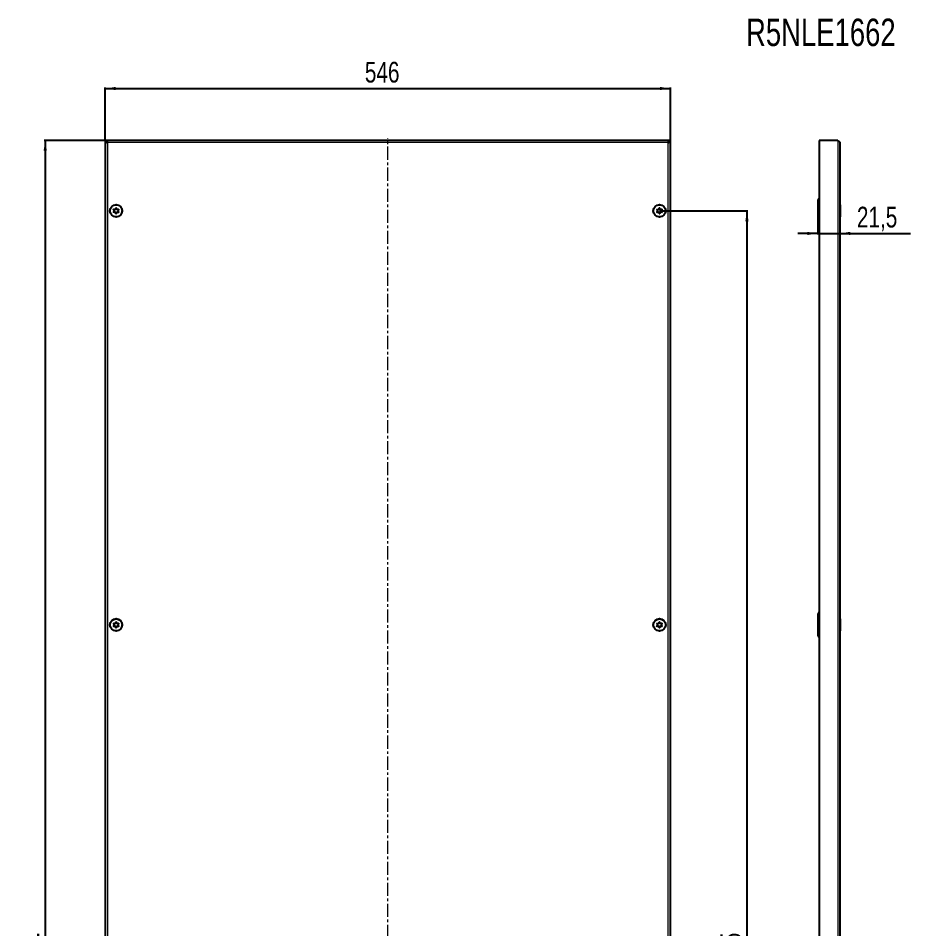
# Model space of a CAD drawing. Header units: millimetres. Extents: x -4 to 1444, y -624 to 1170.
# Drawn here: x -4 to 859, y 289 to 1170 of the extents above; entities that cross this region are included whole.
import ezdxf

# ---------------------------------------------------------------- set-up
doc = ezdxf.new("R2010")
doc.units = ezdxf.units.MM
doc.linetypes.add('CENTERX2', pattern=[20.32, 12.7, -2.54, 2.54, -2.54])
doc.layers.add('FORMAT', color=7, linetype='Continuous')
doc.styles.add('SLDTEXTSTYLE0', font='TXT', dxfattribs={"width": 0.75})
doc.dimstyles.new('SLDDIMSTYLE0', dxfattribs={"dimtxt": 20, "dimasz": 10, "dimexe": 0, "dimexo": 0.0625, "dimgap": 5, "dimtad": 2, "dimdec": 1, "dimrnd": 1e-09, "dimzin": 12, "dimdsep": 46, "dimtxsty": 'SLDTEXTSTYLE0', "dimsah": 1, "dimcen": 0.09, "dimadec": 0, "dimazin": 3, "dimtfac": 1, "dimtofl": 0, "dimtmove": 0, "dimatfit": 3, "dimfxl": 0, "dimfrac": 2, "dimtolj": 1, "dimtzin": 12, "dimarcsym": 0})
doc.dimstyles.new('SLDDIMSTYLE1', dxfattribs={"dimtxt": 20, "dimasz": 10, "dimexe": 0, "dimexo": 0.0625, "dimgap": 5, "dimtad": 2, "dimdec": 1, "dimrnd": 1e-09, "dimzin": 12, "dimdsep": 46, "dimtxsty": 'SLDTEXTSTYLE0', "dimsah": 1, "dimcen": 0.09, "dimadec": 0, "dimazin": 3, "dimtfac": 1, "dimtmove": 0, "dimatfit": 0, "dimfxl": 0, "dimfrac": 2, "dimtolj": 1, "dimtzin": 12, "dimarcsym": 0})

# ---------------------------------------------------------------- blocks, each defined once
blk = doc.blocks.new('_D')
at = {"layer": 'FORMAT'}
for p, q in [((80.03, 1051.8), (80.03, 1102.95)), ((80.03, 1101.95), (626.03, 1101.95)), ((626.03, 1051.8), (626.03, 1102.95))]:
    blk.add_line(p, q, dxfattribs=at)
for points in [[(80.03, 1101.95), (90.03, 1100.41), (90.03, 1103.49)], [(626.03, 1101.95), (616.03, 1103.49), (616.03, 1100.41)]]:
    blk.add_solid(points, dxfattribs=at)
at = {"layer": 'FORMAT', "insert": (330.86, 1127.73), "char_height": 20, "attachment_point": 1, "style": 'SLDTEXTSTYLE0'}
blk.add_mtext('546', dxfattribs=at)
blk = doc.blocks.new('_D_1')
at = {"layer": 'FORMAT'}
for p, q in [((81.72, 1051.79), (21.03, 1051.79)), ((22.03, 1051.79), (22.03, -509.21)), ((81.72, -509.21), (21.03, -509.21))]:
    blk.add_line(p, q, dxfattribs=at)
for points in [[(22.03, 1051.79), (20.49, 1041.79), (23.57, 1041.79)], [(22.03, -509.21), (23.57, -499.21), (20.49, -499.21)]]:
    blk.add_solid(points, dxfattribs=at)
at = {"layer": 'FORMAT', "insert": (-3.75, 241.73), "char_height": 20, "attachment_point": 1, "rotation": 90, "style": 'SLDTEXTSTYLE0'}
blk.add_mtext('1561', dxfattribs=at)
blk = doc.blocks.new('_D_2')
at = {"layer": 'FORMAT'}
for p, q in [((615.54, 983.79), (701.04, 983.79)), ((700.04, 983.79), (700.04, -441.21)), ((615.54, -441.21), (701.04, -441.21))]:
    blk.add_line(p, q, dxfattribs=at)
for points in [[(700.04, 983.79), (698.5, 973.79), (701.57, 973.79)], [(700.04, -441.21), (701.57, -431.21), (698.5, -431.21)]]:
    blk.add_solid(points, dxfattribs=at)
at = {"layer": 'FORMAT', "insert": (674.25, 241.73), "char_height": 20, "attachment_point": 1, "rotation": 90, "style": 'SLDTEXTSTYLE0'}
blk.add_mtext('1425', dxfattribs=at)
blk = doc.blocks.new('_D_4')
at = {"layer": 'FORMAT'}
for p, q in [((768.38, 974.28), (768.38, 960.95)), ((768.38, 961.95), (749.14, 961.95)), ((768.38, 961.95), (789.88, 961.95)), ((789.88, 961.95), (857.99, 961.95))]:
    blk.add_line(p, q, dxfattribs=at)
for points in [[(768.38, 961.95), (758.38, 963.49), (758.38, 960.41)], [(789.88, 961.95), (799.88, 960.41), (799.88, 963.49)]]:
    blk.add_solid(points, dxfattribs=at)
at = {"layer": 'FORMAT', "insert": (806.27, 987.73), "char_height": 20, "attachment_point": 1, "style": 'SLDTEXTSTYLE0'}
blk.add_mtext('21,5', dxfattribs=at)

msp = doc.modelspace()

# ---------------------------------------------------------------- linework, layer by layer
at = {"color": 7, "linetype": 'Continuous', "lineweight": 25}
for p, q in [((80.03, 1051.79), (80.03, -509.21)), ((80.03, 1051.79), (81.53, 1051.79)), ((624.33, 1051.79), (81.73, 1051.79)), ((81.73, 1050.66), (81.73, 1051.79)), ((624.33, 1051.79), (624.33, 1050.66)), ((626.03, 1051.79), (624.53, 1051.79)), ((626.03, -509.21), (626.03, 1051.79)), ((769.88, 1051.79), (769.88, -509.21)), ((787.78, 1051.79), (769.88, 1051.79)), ((789.88, 1049.69), (789.88, -507.11)), ((768.38, 993.29), (768.38, 974.29)), ((790.13, 989.57), (789.88, 989.57)), ((790.13, 989.57), (790.13, 988.85)), ((790.13, 988.85), (790.13, 978)), ((789.88, 978), (790.13, 978)), ((768.38, 593.29), (768.38, 574.29)), ((790.13, 589.57), (789.88, 589.57)), ((790.13, 589.57), (790.13, 588.85)), ((790.13, 588.85), (790.13, 578)), ((789.88, 578), (790.13, 578))]:
    msp.add_line(p, q, dxfattribs=at)
at = {"color": 8, "linetype": 'Continuous', "lineweight": 18}
for p, q in [((623.93, 1049.69), (82.13, 1049.69)), ((82.13, 1049.69), (82.13, -507.11)), ((623.93, -507.11), (623.93, 1049.69)), ((787.78, 1051.79), (787.78, -509.21))]:
    msp.add_line(p, q, dxfattribs=at)
at = {"color": 7, "linetype": 'Continuous', "lineweight": 25}
for centre, radius in [((90.53, 983.79), 6), ((90.53, 983.79), 5.79), ((615.53, 983.79), 6), ((615.53, 983.79), 5.79), ((90.53, 983.79), 1.85), ((615.53, 983.79), 1.85), ((90.53, 583.79), 6), ((90.53, 583.79), 5.79), ((90.53, 583.79), 1.85), ((615.53, 583.79), 6), ((615.53, 583.79), 5.79), ((615.53, 583.79), 1.85)]:
    msp.add_circle(centre, radius, dxfattribs=at)
for centre, start, end in [((771.38, 993.29), 120, 180), ((771.38, 974.29), 180, 240), ((771.38, 593.29), 120, 180), ((771.38, 574.29), 180, 240)]:
    msp.add_arc(centre, 3, start, end, dxfattribs=at)
for points, knots in [([(80.03, 1051.79), (80.06, 1051.61), (80.13, 1051.25), (80.63, 1050.72), (81.33, 1050.19), (81.87, 1049.85), (82.13, 1049.69)], [0, 0, 0, 0, 0.254757, 0.509649, 0.764542, 1, 1, 1, 1]), ([(81.53, 1051.79), (81.53, 1051.74), (81.53, 1051.6), (81.55, 1051.42), (81.58, 1051.24), (81.62, 1051.06), (81.66, 1050.88), (81.72, 1050.69), (81.79, 1050.5), (81.86, 1050.31), (81.95, 1050.08), (82.04, 1049.89), (82.11, 1049.74), (82.13, 1049.69)], [0, 0, 0, 0, 0.0646097, 0.1943602, 0.2595315, 0.3241372, 0.4538797, 0.5190469, 0.5980031, 0.7169187, 0.7959773, 0.9175077, 1, 1, 1, 1]), ([(623.93, 1049.69), (624.21, 1049.86), (624.77, 1050.22), (625.48, 1050.76), (625.94, 1051.28), (626, 1051.62), (626.03, 1051.79)], [0, 0, 0, 0, 0.2547527, 0.5096447, 0.7645377, 1, 1, 1, 1]), ([(623.93, 1049.69), (623.95, 1049.73), (624.01, 1049.87), (624.09, 1050.05), (624.17, 1050.23), (624.24, 1050.41), (624.31, 1050.59), (624.37, 1050.79), (624.42, 1050.97), (624.47, 1051.16), (624.51, 1051.39), (624.53, 1051.59), (624.53, 1051.73), (624.53, 1051.79)], [0, 0, 0, 0, 0.06461, 0.19436, 0.259531, 0.324137, 0.45388, 0.519047, 0.598003, 0.716919, 0.795977, 0.917508, 1, 1, 1, 1]), ([(787.78, 1051.79), (788.06, 1051.61), (788.62, 1051.25), (789.32, 1050.72), (789.79, 1050.19), (789.85, 1049.85), (789.88, 1049.69)], [0, 0, 0, 0, 0.254757, 0.509649, 0.764542, 1, 1, 1, 1]), ([(92.98, 985.14), (92.98, 985.15), (92.96, 985.17), (92.9, 985.19), (92.76, 985.21), (92.38, 985.2), (91.84, 985.19), (91.28, 985.5), (91, 985.93), (90.83, 986.28), (90.71, 986.49), (90.65, 986.56), (90.61, 986.58), (90.58, 986.59), (90.55, 986.58), (90.49, 986.54), (90.34, 986.32), (90.13, 985.89), (89.67, 985.34), (88.97, 985.25), (88.5, 985.3), (88.23, 985.29), (88.16, 985.26), (88.14, 985.24), (88.13, 985.22), (88.12, 985.18), (88.13, 985.14), (88.16, 985.06), (88.26, 984.86), (88.47, 984.54), (88.68, 984.07), (88.65, 983.44), (88.34, 982.98), (88.13, 982.66), (88.07, 982.52), (88.07, 982.46), (88.08, 982.43), (88.1, 982.4), (88.16, 982.38), (88.3, 982.36), (88.69, 982.37), (89.23, 982.38), (89.78, 982.07), (90.06, 981.64), (90.23, 981.29), (90.35, 981.08), (90.41, 981.01), (90.45, 980.99), (90.48, 980.98), (90.51, 980.99), (90.57, 981.03), (90.73, 981.25), (90.93, 981.68), (91.39, 982.23), (92.09, 982.32), (92.57, 982.27), (92.83, 982.28), (92.9, 982.31), (92.92, 982.33), (92.94, 982.36), (92.94, 982.39), (92.93, 982.43), (92.9, 982.51), (92.8, 982.71), (92.6, 983.04), (92.38, 983.5), (92.42, 984.13), (92.72, 984.59), (92.93, 984.91), (92.99, 985.05), (93, 985.11), (92.99, 985.13), (92.98, 985.14)], [0, 0, 0, 0, 0.002009, 0.00442, 0.009365, 0.025528, 0.067705, 0.095786, 0.124646, 0.150342, 0.160519, 0.163394, 0.165697, 0.167245, 0.168874, 0.17077, 0.178606, 0.211994, 0.249994, 0.287995, 0.321383, 0.329219, 0.331115, 0.332744, 0.334292, 0.336217, 0.338535, 0.341318, 0.349662, 0.375358, 0.404217, 0.432298, 0.474475, 0.490639, 0.496669, 0.49844, 0.5, 0.502009, 0.50442, 0.509365, 0.525528, 0.567705, 0.595786, 0.624646, 0.650342, 0.660519, 0.663394, 0.665697, 0.667245, 0.668874, 0.67077, 0.678606, 0.711994, 0.749994, 0.787995, 0.821383, 0.829219, 0.831115, 0.832744, 0.834292, 0.836217, 0.838535, 0.841318, 0.849662, 0.875358, 0.904217, 0.932298, 0.974475, 0.990639, 0.996669, 0.99844, 1, 1, 1, 1]), ([(613.08, 985.14), (613.07, 985.12), (613.07, 985.1), (613.08, 985.04), (613.13, 984.91), (613.35, 984.59), (613.65, 984.14), (613.68, 983.5), (613.46, 983.04), (613.26, 982.7), (613.15, 982.49), (613.12, 982.4), (613.12, 982.36), (613.14, 982.33), (613.16, 982.31), (613.23, 982.28), (613.5, 982.27), (613.97, 982.32), (614.67, 982.23), (615.13, 981.68), (615.34, 981.25), (615.49, 981.03), (615.55, 980.99), (615.58, 980.98), (615.61, 980.99), (615.64, 981), (615.67, 981.03), (615.72, 981.1), (615.84, 981.3), (616, 981.64), (616.28, 982.07), (616.84, 982.38), (617.38, 982.37), (617.77, 982.36), (617.92, 982.38), (617.97, 982.41), (617.99, 982.44), (618, 982.47), (617.99, 982.53), (617.93, 982.66), (617.72, 982.99), (617.42, 983.44), (617.38, 984.07), (617.6, 984.54), (617.8, 984.87), (617.92, 985.08), (617.94, 985.17), (617.94, 985.21), (617.92, 985.24), (617.9, 985.26), (617.83, 985.29), (617.57, 985.3), (617.09, 985.25), (616.39, 985.34), (615.93, 985.89), (615.73, 986.32), (615.57, 986.54), (615.51, 986.58), (615.48, 986.59), (615.45, 986.58), (615.42, 986.57), (615.39, 986.54), (615.34, 986.47), (615.23, 986.28), (615.06, 985.93), (614.78, 985.5), (614.23, 985.19), (613.69, 985.2), (613.29, 985.21), (613.15, 985.19), (613.1, 985.16), (613.08, 985.14), (613.08, 985.14)], [0, 0, 0, 0, 0.002009, 0.00442, 0.009365, 0.025528, 0.067705, 0.095786, 0.124646, 0.150342, 0.160519, 0.163394, 0.165697, 0.167245, 0.168874, 0.17077, 0.178606, 0.211994, 0.249994, 0.287995, 0.321383, 0.329219, 0.331115, 0.332744, 0.334292, 0.336217, 0.338535, 0.341318, 0.349662, 0.375358, 0.404217, 0.432298, 0.474475, 0.490639, 0.496669, 0.49844, 0.5, 0.502009, 0.50442, 0.509365, 0.525528, 0.567705, 0.595786, 0.624646, 0.650342, 0.660519, 0.663394, 0.665697, 0.667245, 0.668874, 0.67077, 0.678606, 0.711994, 0.749994, 0.787995, 0.821383, 0.829219, 0.831115, 0.832744, 0.834292, 0.836217, 0.838535, 0.841318, 0.849662, 0.875358, 0.904217, 0.932298, 0.974475, 0.990639, 0.996669, 0.99844, 1, 1, 1, 1]), ([(92.98, 585.14), (92.98, 585.15), (92.96, 585.17), (92.9, 585.19), (92.76, 585.21), (92.38, 585.2), (91.84, 585.19), (91.28, 585.5), (91, 585.93), (90.83, 586.28), (90.71, 586.49), (90.65, 586.56), (90.61, 586.58), (90.58, 586.59), (90.55, 586.58), (90.49, 586.54), (90.34, 586.32), (90.13, 585.89), (89.67, 585.34), (88.97, 585.25), (88.5, 585.3), (88.23, 585.29), (88.16, 585.26), (88.14, 585.24), (88.13, 585.22), (88.12, 585.18), (88.13, 585.14), (88.16, 585.06), (88.26, 584.86), (88.47, 584.54), (88.68, 584.07), (88.65, 583.44), (88.34, 582.98), (88.13, 582.66), (88.07, 582.52), (88.07, 582.46), (88.08, 582.43), (88.1, 582.4), (88.16, 582.38), (88.3, 582.36), (88.69, 582.37), (89.23, 582.38), (89.78, 582.07), (90.06, 581.64), (90.23, 581.29), (90.35, 581.08), (90.41, 581.01), (90.45, 580.99), (90.48, 580.98), (90.51, 580.99), (90.57, 581.03), (90.73, 581.25), (90.93, 581.68), (91.39, 582.23), (92.09, 582.32), (92.57, 582.27), (92.83, 582.28), (92.9, 582.31), (92.92, 582.33), (92.94, 582.36), (92.94, 582.39), (92.93, 582.43), (92.9, 582.51), (92.8, 582.71), (92.6, 583.04), (92.38, 583.5), (92.42, 584.13), (92.72, 584.59), (92.93, 584.91), (92.99, 585.05), (93, 585.11), (92.99, 585.13), (92.98, 585.14)], [0, 0, 0, 0, 0.002009, 0.00442, 0.009365, 0.025528, 0.067705, 0.095786, 0.124646, 0.150342, 0.160519, 0.163394, 0.165697, 0.167245, 0.168874, 0.17077, 0.178606, 0.211994, 0.249994, 0.287995, 0.321383, 0.329219, 0.331115, 0.332744, 0.334292, 0.336217, 0.338535, 0.341318, 0.349662, 0.375358, 0.404217, 0.432298, 0.474475, 0.490639, 0.496669, 0.49844, 0.5, 0.502009, 0.50442, 0.509365, 0.525528, 0.567705, 0.595786, 0.624646, 0.650342, 0.660519, 0.663394, 0.665697, 0.667245, 0.668874, 0.67077, 0.678606, 0.711994, 0.749994, 0.787995, 0.821383, 0.829219, 0.831115, 0.832744, 0.834292, 0.836217, 0.838535, 0.841318, 0.849662, 0.875358, 0.904217, 0.932298, 0.974475, 0.990639, 0.996669, 0.99844, 1, 1, 1, 1]), ([(613.08, 585.14), (613.07, 585.12), (613.07, 585.1), (613.08, 585.04), (613.13, 584.91), (613.35, 584.59), (613.65, 584.14), (613.68, 583.5), (613.46, 583.04), (613.26, 582.7), (613.15, 582.49), (613.12, 582.4), (613.12, 582.36), (613.14, 582.33), (613.16, 582.31), (613.23, 582.28), (613.5, 582.27), (613.97, 582.32), (614.67, 582.23), (615.13, 581.68), (615.34, 581.25), (615.49, 581.03), (615.55, 580.99), (615.58, 580.98), (615.61, 580.99), (615.64, 581), (615.67, 581.03), (615.72, 581.1), (615.84, 581.3), (616, 581.64), (616.28, 582.07), (616.84, 582.38), (617.38, 582.37), (617.77, 582.36), (617.92, 582.38), (617.97, 582.41), (617.99, 582.44), (618, 582.47), (617.99, 582.53), (617.93, 582.66), (617.72, 582.99), (617.42, 583.44), (617.38, 584.07), (617.6, 584.54), (617.8, 584.87), (617.92, 585.08), (617.94, 585.17), (617.94, 585.21), (617.92, 585.24), (617.9, 585.26), (617.83, 585.29), (617.57, 585.3), (617.09, 585.25), (616.39, 585.34), (615.93, 585.89), (615.73, 586.32), (615.57, 586.54), (615.51, 586.58), (615.48, 586.59), (615.45, 586.58), (615.42, 586.57), (615.39, 586.54), (615.34, 586.47), (615.23, 586.28), (615.06, 585.93), (614.78, 585.5), (614.23, 585.19), (613.69, 585.2), (613.29, 585.21), (613.15, 585.19), (613.1, 585.16), (613.08, 585.14), (613.08, 585.14)], [0, 0, 0, 0, 0.002009, 0.00442, 0.009365, 0.025528, 0.067705, 0.095786, 0.124646, 0.150342, 0.160519, 0.163394, 0.165697, 0.167245, 0.168874, 0.17077, 0.178606, 0.211994, 0.249994, 0.287995, 0.321383, 0.329219, 0.331115, 0.332744, 0.334292, 0.336217, 0.338535, 0.341318, 0.349662, 0.375358, 0.404217, 0.432298, 0.474475, 0.490639, 0.496669, 0.49844, 0.5, 0.502009, 0.50442, 0.509365, 0.525528, 0.567705, 0.595786, 0.624646, 0.650342, 0.660519, 0.663394, 0.665697, 0.667245, 0.668874, 0.67077, 0.678606, 0.711994, 0.749994, 0.787995, 0.821383, 0.829219, 0.831115, 0.832744, 0.834292, 0.836217, 0.838535, 0.841318, 0.849662, 0.875358, 0.904217, 0.932298, 0.974475, 0.990639, 0.996669, 0.99844, 1, 1, 1, 1])]:
    msp.add_open_spline(points, degree=3, knots=knots, dxfattribs=at)
for points in [[(82.13, 1049.69), (82.1, 1049.96), (82.03, 1050.51), (81.93, 1051.21), (81.83, 1051.69), (81.76, 1051.75), (81.73, 1051.79)], [(624.33, 1051.79), (624.3, 1051.75), (624.23, 1051.69), (624.13, 1051.21), (624.03, 1050.51), (623.96, 1049.96), (623.93, 1049.69)]]:
    msp.add_open_spline(points, degree=3, dxfattribs=at)
at = {"layer": 'FORMAT', "linetype": 'CENTERX2', "lineweight": 18}
msp.add_line((353.03, -511.21), (353.03, 1053.79), dxfattribs=at)

# ---------------------------------------------------------------- texts
at = {"layer": 'FORMAT', "insert": (699.14, 1169.46), "char_height": 26.458, "attachment_point": 1, "style": 'SLDTEXTSTYLE0'}
msp.add_mtext('R5NLE1662', dxfattribs=at)

# ---------------------------------------------------------------- dimensions: what is measured, and where the dimension line sits
at = {"layer": 'FORMAT'}
for base, p1, p2, dimstyle, picture, middle in [((626.03, 1101.95), (80.03, 1051.79), (626.03, 1051.79), 'SLDDIMSTYLE0', '_D', (353.03, 1101.95)), ((789.88, 961.95), (768.38, 974.29), (789.88, 1049.69), 'SLDDIMSTYLE1', '_D_4', (832.13, 961.95))]:
    dim = msp.add_linear_dim(base=base, p1=p1, p2=p2, dimstyle=dimstyle, dxfattribs=at)
    dim.commit()
    dim.dimension.update_dxf_attribs({"geometry": picture, "text_midpoint": middle, "dimtype": 160})
for base, p1, p2, picture, middle in [((22.03, -509.21), (81.73, 1051.79), (81.73, -509.21), '_D_1', (22.03, 271.29)), ((700.04, -441.21), (615.53, 983.79), (615.53, -441.21), '_D_2', (700.04, 271.29))]:
    dim = msp.add_linear_dim(base=base, p1=p1, p2=p2, angle=90, dimstyle='SLDDIMSTYLE0', dxfattribs=at)
    dim.commit()
    dim.dimension.update_dxf_attribs({"geometry": picture, "text_midpoint": middle, "dimtype": 160})

doc.saveas('drawing.dxf')
